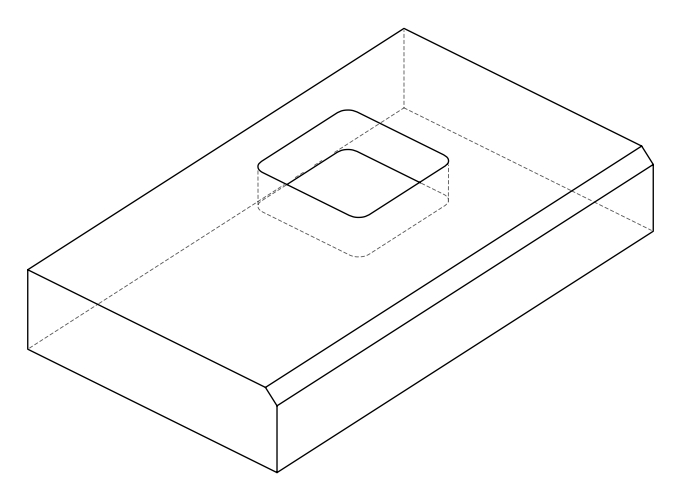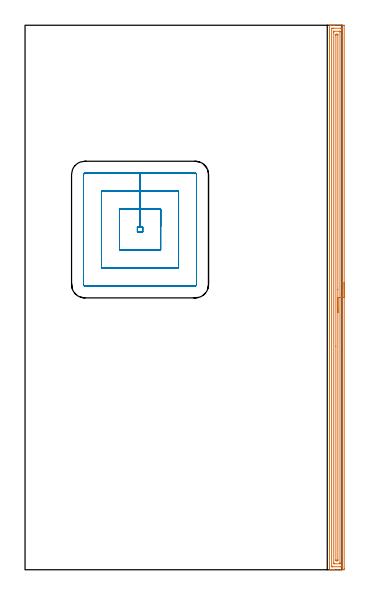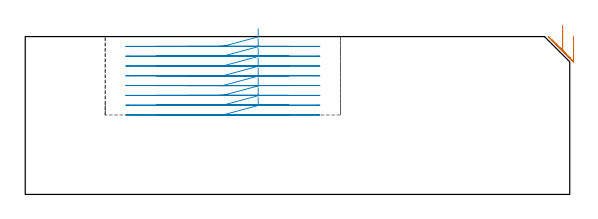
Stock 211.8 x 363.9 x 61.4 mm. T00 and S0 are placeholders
(PLAN: 2 operations, 1 tool changes, 23.8 min)
(1 AREA_MILL | FG_CHAMFER_SURFACE | UGT0205_001 | 11.85 min | 17478 mm3)
(2 MILL_RECTANGULAR_POCKET | POCKET_RECTANGULAR_STRAIGHT | UGT0201_008 | Follow Part, ap 4, ae 75% | 11.91 min | 252777 mm3)
(TOOL UGT0205_001 | Chamfer Mill 20 x 3 x 45 deg. | D20 FL50 Z2)
(TOOL UGT0201_008 | End Mill 16 mm | D16 FL32 Z4)
(OP 1 AREA_MILL)
G17 G21 G94 G90
T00 M6
G54
G17 G0 G90 X213.3 Y191.95 S1061 M3
G43 Z71.4 H0
Z61.6
G94 G1 Y191.912 Z60.728 F250.
Y191.798 Z59.864
Y191.609 Z59.012
Y191.347 Z58.18
Y191.013 Z57.374
Y190.61 Z56.6
Y190.142 Z55.864
Y189.61 Z55.172
Y189.021 Z54.529
Y188.378 Z53.94
Y187.686 Z53.408
Y186.95 Z52.94
Y186.176 Z52.537
Y185.37 Z52.203
Y184.538 Z51.941
Y183.686 Z51.752
Y182.822 Z51.638
Y181.95 Z51.6
Y0.617
X213.296 Y0.207 Z51.602
X213.292 Y0.01 Z51.606
X213.092 Y0. Z51.806
X206.633 Z58.262
X206.086 Z58.811
X205.749 Z59.147
X205.202 Z59.694
X204.865 Z60.029
X203.867 Z61.032
X203.515 Y0.007 Z61.376
X203.503 Y0.009 Z61.388
X203.5 Y0.17 Z61.4
Y363.73
X203.503 Y363.892 Z61.388
X203.515 Y363.9 Z61.375
X203.867 Z61.032
X204.192 Z60.707
X204.865 Z60.029
X206.086 Z58.811
X206.633 Z58.262
X212.818 Z52.079
X213.094 Y363.898 Z51.804
X213.292 Y363.89 Z51.606
X213.299 Y363.69 Z51.599
X213.3 Y181.95 Z51.6
X211.886 Z53.014
X211.885 Y2.192 Z53.015
X211.884 Y2.087 Z53.016
X211.882 Y2.035 Z53.018
X211.88 Y2.017 Z53.02
X211.848 Y2.01 Z53.052
X211.448 Y2.002 Z53.452
X211.051 Y2.001 Z53.849
X210.566 Y2. Z54.334
X205.749 Z59.151
X205.262 Y2.002 Z59.638
X205.03 Y2.009 Z59.87
X204.921 Y2.014 Z59.979
X204.915 Y2.353 Z59.985
Y2.403
Y361.708
X204.916 Y361.813 Z59.984
X204.918 Y361.865 Z59.982
X204.92 Y361.883 Z59.98
X204.952 Y361.89 Z59.948
X205.352 Y361.898 Z59.548
X205.749 Y361.899 Z59.151
X206.234 Y361.9 Z58.666
X211.051 Z53.849
X211.538 Y361.898 Z53.362
X211.77 Y361.891 Z53.13
X211.879 Y361.886 Z53.021
X211.885 Y361.547 Z53.015
Y361.497
X211.886 Y181.95 Z53.014
X210.472 Z54.428
X210.471 Y4.776 Z54.429
X210.467 Y4.19 Z54.433
X210.465 Y4.038 Z54.435
X210.462 Y4.01 Z54.438
X210.417 Y4.006 Z54.483
X210.354 Y4.001 Z54.546
X206.82 Z58.08
X206.633 Y4.004 Z58.267
X206.445 Y4.009 Z58.455
X206.335 Y4.015 Z58.565
X206.332 Y4.088 Z58.568
X206.33 Y4.19 Z58.57
X206.329 Y4.497 Z58.571
Y359.124
X206.333 Y359.71 Z58.567
X206.335 Y359.862 Z58.565
X206.338 Y359.89 Z58.562
X206.383 Y359.894 Z58.517
X206.446 Y359.899 Z58.454
X209.98 Z54.92
X210.167 Y359.896 Z54.733
X210.355 Y359.89 Z54.545
X210.465 Y359.885 Z54.435
X210.467 Y359.812 Z54.433
X210.469 Y359.71 Z54.431
X210.471 Y359.403 Z54.429
X210.472 Y181.95 Z54.428
X209.057 Z55.843
Y6.87
X209.051 Y6.212 Z55.849
X209.039 Y6.01 Z55.861
X208.83 Y6.004 Z56.07
X208.4 Y6. Z56.5
X208.377 Z56.523
X207.965 Y6.004 Z56.935
X207.765 Y6.01 Z57.135
X207.75 Y6.121 Z57.15
X207.744 Y6.64 Z57.156
X207.743 Y149.424 Z57.157
Y357.03
X207.749 Y357.688 Z57.151
X207.761 Y357.89 Z57.139
X207.97 Y357.896 Z56.93
X208.4 Y357.9 Z56.5
X208.423 Z56.477
X208.835 Y357.896 Z56.065
X209.035 Y357.89 Z55.865
X209.05 Y357.779 Z55.85
X209.056 Y357.26 Z55.844
X209.057 Y187.401 Z55.843
Y181.95
Y181.078 Z55.881
Y180.214 Z55.995
Y179.362 Z56.183
Y178.53 Z56.446
Y177.724 Z56.78
Y176.95 Z57.182
Y176.214 Z57.651
Y175.522 Z58.182
Y174.879 Z58.772
Y174.29 Z59.415
Y173.758 Z60.107
Y173.29 Z60.843
Y172.887 Z61.616
Y172.553 Z62.422
Y172.291 Z63.254
Y172.102 Z64.106
Y171.988 Z64.971
Y171.95 Z65.843
G0 Z71.4
M5
M2
(OP 2 MILL_RECTANGULAR_POCKET)
G17 G21 G94 G90
T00 M6
G54
G17 G0 G90 X90.6 Y229.325 S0 M3
G43 Z71.4 H0
Z64.4
G94 G1 Y241. Z61.272 F250.
X76.85 Z57.587
Y229.
X75.1 F500.
Y225.7
X78.6
Y229.
X76.85
Y241.
X63.1
Y213.7
X90.6
Y241.
X76.85
Y253.
X51.1
Y201.7
X102.6
Y253.
X76.85
Y265.
X40.
G3 X39.1 Y264.1 R0.9
G1 Y190.6
G3 X40. Y189.7 R0.9
G1 X113.7
G3 X114.6 Y190.6 R0.9
G1 Y264.1
G3 X113.7 Y265. R0.9
G1 X76.85
X75.85
G0 X90.6 Y229.325 Z60.587
G1 Y241. Z57.459 F250.
X76.85 Z53.775
Y229.
X75.1 F500.
Y225.7
X78.6
Y229.
X76.85
Y241.
X63.1
Y213.7
X90.6
Y241.
X76.85
Y253.
X51.1
Y201.7
X102.6
Y253.
X76.85
Y265.
X40.
G3 X39.1 Y264.1 R0.9
G1 Y190.6
G3 X40. Y189.7 R0.9
G1 X113.7
G3 X114.6 Y190.6 R0.9
G1 Y264.1
G3 X113.7 Y265. R0.9
G1 X76.85
X75.85
G0 X90.6 Y229.325 Z56.775
G1 Y241. Z53.647 F250.
X76.85 Z49.962
Y229.
X75.1 F500.
Y225.7
X78.6
Y229.
X76.85
Y241.
X63.1
Y213.7
X90.6
Y241.
X76.85
Y253.
X51.1
Y201.7
X102.6
Y253.
X76.85
Y265.
X40.
G3 X39.1 Y264.1 R0.9
G1 Y190.6
G3 X40. Y189.7 R0.9
G1 X113.7
G3 X114.6 Y190.6 R0.9
G1 Y264.1
G3 X113.7 Y265. R0.9
G1 X76.85
X75.85
G0 X90.6 Y229.325 Z52.962
G1 Y241. Z49.834 F250.
X76.85 Z46.15
Y229.
X75.1 F500.
Y225.7
X78.6
Y229.
X76.85
Y241.
X63.1
Y213.7
X90.6
Y241.
X76.85
Y253.
X51.1
Y201.7
X102.6
Y253.
X76.85
Y265.
X40.
G3 X39.1 Y264.1 R0.9
G1 Y190.6
G3 X40. Y189.7 R0.9
G1 X113.7
G3 X114.6 Y190.6 R0.9
G1 Y264.1
G3 X113.7 Y265. R0.9
G1 X76.85
X75.85
G0 X90.6 Y229.325 Z49.15
G1 Y241. Z46.022 F250.
X76.85 Z42.337
Y229.
X75.1 F500.
Y225.7
X78.6
Y229.
X76.85
Y241.
X63.1
Y213.7
X90.6
Y241.
X76.85
Y253.
X51.1
Y201.7
X102.6
Y253.
X76.85
Y265.
X40.
G3 X39.1 Y264.1 R0.9
G1 Y190.6
G3 X40. Y189.7 R0.9
G1 X113.7
G3 X114.6 Y190.6 R0.9
G1 Y264.1
G3 X113.7 Y265. R0.9
G1 X76.85
X75.85
G0 X90.6 Y229.325 Z45.337
G1 Y241. Z42.209 F250.
X76.85 Z38.525
Y229.
X75.1 F500.
Y225.7
X78.6
Y229.
X76.85
Y241.
X63.1
Y213.7
X90.6
Y241.
X76.85
Y253.
X51.1
Y201.7
X102.6
Y253.
X76.85
Y265.
X40.
G3 X39.1 Y264.1 R0.9
G1 Y190.6
G3 X40. Y189.7 R0.9
G1 X113.7
G3 X114.6 Y190.6 R0.9
G1 Y264.1
G3 X113.7 Y265. R0.9
G1 X76.85
X75.85
G0 X90.6 Y229.325 Z41.525
G1 Y241. Z38.397 F250.
X76.85 Z34.712
Y229.
X75.1 F500.
Y225.7
X78.6
Y229.
X76.85
Y241.
X63.1
Y213.7
X90.6
Y241.
X76.85
Y253.
X51.1
Y201.7
X102.6
Y253.
X76.85
Y265.
X40.
G3 X39.1 Y264.1 R0.9
G1 Y190.6
G3 X40. Y189.7 R0.9
G1 X113.7
G3 X114.6 Y190.6 R0.9
G1 Y264.1
G3 X113.7 Y265. R0.9
G1 X76.85
X75.85
G0 X90.6 Y229.325 Z37.712
G1 Y241. Z34.584 F250.
X76.85 Z30.9
Y229.
X75.1 F500.
Y225.7
X78.6
Y229.
X76.85
Y241.
X63.1
Y213.7
X90.6
Y241.
X76.85
Y253.
X51.1
Y201.7
X102.6
Y253.
X76.85
Y265.
X40.
G3 X39.1 Y264.1 R0.9
G1 Y190.6
G3 X40. Y189.7 R0.9
G1 X113.7
G3 X114.6 Y190.6 R0.9
G1 Y264.1
G3 X113.7 Y265. R0.9
G1 X76.85
X75.85
G0 Z71.4
M5
M2
